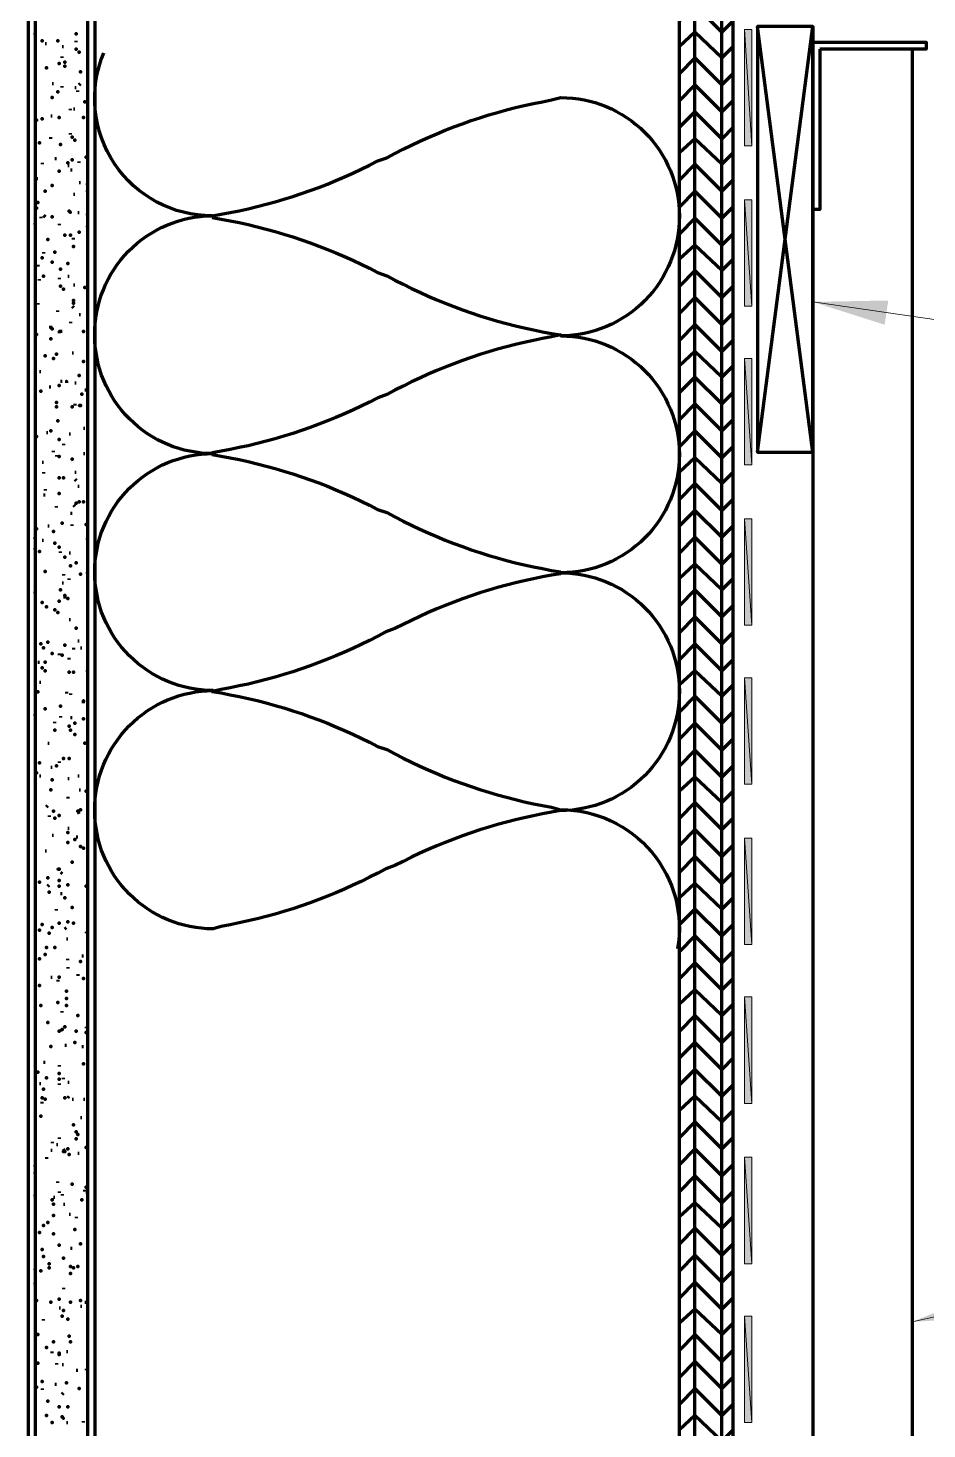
# Model space of a CAD drawing. Extents: x 207.7 to 257.7, y 176.6 to 255.2.
# Drawn here: x 210.38 to 219.43, y 185.39 to 199.49 of the extents above; entities that cross this region are included whole.
import ezdxf

# ---------------------------------------------------------------- set-up
doc = ezdxf.new("R2010")
doc.units = 0
doc.header["$MEASUREMENT"] = 0
for name, color, linetype, lineweight in [('Dt-Line 1', 9, 'Continuous', 0), ('Dt-Line 2', 6, 'Continuous', 9), ('Dt-Line 3', 7, 'Continuous', 15), ('Dt-Text', 121, 'Continuous', 20)]:
    doc.layers.add(name, color=color, linetype=linetype, lineweight=lineweight)
doc.styles.get("Standard").update_dxf_attribs({"font": 'Arial.ttf'})
doc.dimstyles.new('1 & 1 Half111', dxfattribs={"dimtxt": 0.75, "dimasz": 0.75, "dimexe": 1, "dimexo": 0.375, "dimgap": 0.5, "dimtad": 1, "dimdec": 4, "dimzin": 3, "dimdsep": 46, "dimlunit": 4, "dimtxsty": 'Standard', "dimblk": 'ARCHTICK', "dimcen": 0.09375, "dimdle": 1, "dimclrd": 253, "dimclre": 253, "dimclrt": 256, "dimadec": 0, "dimazin": 0, "dimtfac": 0.6, "dimtdec": 4, "dimtix": 1, "dimtmove": 2, "dimatfit": 0, "dimfxl": 1, "dimfrac": 1, "dimtolj": 1, "dimtzin": 0, "dimlwd": 9, "dimlwe": 9, "dimarcsym": 0})

# ---------------------------------------------------------------- blocks, each defined once
blk = doc.blocks.new('_ARCHTICK')
at = {"color": 0, "linetype": 'ByBlock', "const_width": 0.15}
blk.add_lwpolyline([(-0.5, -0.5), (0.5, 0.5)], dxfattribs=at)

msp = doc.modelspace()

# ---------------------------------------------------------------- hatches: boundary and pattern name
at = {"layer": 'Dt-Line 2', "linetype": 'Continuous', "lineweight": 70}
msp.add_hatch(color=256, dxfattribs=at).paths.add_polyline_path([(217.66648, 199.48034), (217.59505, 199.48034), (217.59505, 198.30891), (217.66648, 198.30891)], flags=0)
at = {"layer": 'Dt-Line 2', "linetype": 'Continuous', "lineweight": 0}
for points in [[(217.66648, 197.76605), (217.59505, 197.76605), (217.59505, 196.69462), (217.66648, 196.69462)], [(217.66648, 196.16605), (217.59505, 196.16605), (217.59505, 195.09462), (217.66648, 195.09462)], [(217.66648, 194.55176), (217.59505, 194.55176), (217.59505, 193.48033), (217.66648, 193.48033)], [(217.66648, 192.95176), (217.59505, 192.95176), (217.59505, 191.88033), (217.66648, 191.88033)], [(217.66648, 191.33747), (217.59505, 191.33747), (217.59505, 190.26604), (217.66648, 190.26604)], [(217.66648, 189.73747), (217.59505, 189.73747), (217.59505, 188.66604), (217.66648, 188.66604)], [(217.66648, 188.12318), (217.59505, 188.12318), (217.59505, 187.05175), (217.66648, 187.05175)], [(217.66648, 186.52318), (217.59505, 186.52318), (217.59505, 185.45175), (217.66648, 185.45175)]]:
    msp.add_hatch(color=256, dxfattribs=at).paths.add_polyline_path(points, flags=0)

# ---------------------------------------------------------------- linework, layer by layer
at = {"layer": 'Dt-Line 1', "linetype": 'Continuous', "lineweight": 158}
for p, q in [((218.28077, 195.22319), (217.72362, 199.50891)), ((217.72362, 195.22319), (218.28077, 199.50891)), ((210.55218, 199.33749), (210.56647, 199.33749)), ((210.86647, 199.35177), (210.86647, 199.36606)), ((210.72361, 199.30891), (210.7379, 199.30891)), ((210.72361, 199.19463), (210.72361, 199.20891)), ((210.62361, 198.93749), (210.6379, 198.93749)), ((210.89504, 198.9232), (210.90933, 198.93749)), ((210.72361, 198.89463), (210.72361, 198.90891)), ((210.85218, 198.89463), (210.86647, 198.89463)), ((210.88075, 198.85177), (210.88075, 198.86606)), ((210.80933, 198.66606), (210.80933, 198.68034)), ((210.8379, 198.68034), (210.85218, 198.68034)), ((210.60933, 198.60891), (210.62361, 198.60891)), ((210.60933, 198.38034), (210.60933, 198.39463)), ((210.80933, 198.4232), (210.80933, 198.43748)), ((210.52361, 198.13749), (210.52361, 198.1232)), ((210.65218, 198.18034), (210.66647, 198.18034)), ((210.78076, 198.10891), (210.79504, 198.10891)), ((210.80933, 198.06605), (210.82361, 198.06605)), ((210.89504, 198.13749), (210.89504, 198.15177)), ((210.46647, 197.98034), (210.48075, 197.98034)), ((210.89504, 197.93748), (210.90933, 197.93748)), ((210.8379, 197.8232), (210.85218, 197.8232)), ((210.50933, 197.59463), (210.50933, 197.58034)), ((210.5379, 197.60891), (210.55218, 197.59463)), ((210.69504, 197.5232), (210.69504, 197.50891)), ((210.88075, 197.63748), (210.89504, 197.63748)), ((210.98076, 197.60891), (210.98076, 197.6232)), ((210.8379, 197.36605), (210.8379, 197.38034)), ((210.5379, 197.23748), (210.5379, 197.2232)), ((210.48075, 197.10891), (210.48075, 197.09462)), ((210.49504, 196.95177), (210.49504, 196.96605)), ((210.69504, 196.98034), (210.69504, 196.96605)), ((210.78076, 196.99462), (210.79504, 196.99462)), ((210.8379, 196.90891), (210.85218, 196.90891)), ((210.48075, 196.7232), (210.48075, 196.70891)), ((210.82361, 196.69462), (210.8379, 196.68034)), ((210.68075, 196.63748), (210.68075, 196.65177)), ((210.80933, 196.53748), (210.80933, 196.5232)), ((210.89504, 196.60891), (210.90933, 196.60891)), ((210.82361, 196.22319), (210.8379, 196.22319)), ((210.49504, 196.03748), (210.50933, 196.03748)), ((210.59504, 195.88034), (210.60933, 195.88034)), ((210.70933, 195.93748), (210.72361, 195.93748)), ((210.85218, 195.92319), (210.86647, 195.92319)), ((210.95218, 195.85177), (210.96647, 195.85177)), ((210.85218, 195.70891), (210.85218, 195.69462)), ((210.56647, 195.42319), (210.58076, 195.42319)), ((210.79504, 195.40891), (210.80933, 195.40891)), ((210.9379, 195.46605), (210.95218, 195.46605)), ((210.7379, 195.30891), (210.7379, 195.29462)), ((210.52361, 195.12319), (210.5379, 195.12319)), ((210.6379, 195.22319), (210.6379, 195.23748)), ((210.66647, 195.19462), (210.66647, 195.18034)), ((210.9379, 195.20891), (210.95218, 195.20891)), ((210.5379, 195.02319), (210.5379, 195.00891)), ((210.85218, 195.02319), (210.86647, 195.02319)), ((210.55218, 194.85176), (210.55218, 194.83748)), ((210.85218, 194.95176), (210.86647, 194.93748)), ((210.88075, 194.88034), (210.89504, 194.88034)), ((210.5379, 194.79462), (210.55218, 194.79462)), ((210.66647, 194.66605), (210.66647, 194.68033)), ((210.8379, 194.69462), (210.85218, 194.68033)), ((210.80933, 194.60891), (210.82361, 194.60891)), ((210.58076, 194.48033), (210.59504, 194.48033)), ((210.82361, 194.48033), (210.82361, 194.49462)), ((210.45218, 194.35176), (210.45218, 194.36605)), ((210.52361, 194.33748), (210.5379, 194.33748)), ((210.70933, 194.20891), (210.70933, 194.22319)), ((210.79504, 194.20891), (210.80933, 194.20891)), ((210.7379, 193.99462), (210.7379, 193.98034)), ((210.72361, 193.9089), (210.7379, 193.9089)), ((210.79504, 193.93748), (210.79504, 193.95176)), ((210.79504, 193.53748), (210.80933, 193.53748)), ((210.88075, 193.32319), (210.89504, 193.32319)), ((210.69504, 193.19462), (210.69504, 193.18033)), ((210.79504, 193.13748), (210.79504, 193.15176)), ((210.8379, 193.25176), (210.8379, 193.23748)), ((210.90933, 193.25176), (210.92361, 193.25176)), ((210.48075, 193.1089), (210.49504, 193.1089)), ((210.49504, 192.9089), (210.50933, 192.9089)), ((210.76647, 192.8089), (210.76647, 192.79462)), ((210.80933, 192.79462), (210.80933, 192.78033)), ((210.70933, 192.56605), (210.70933, 192.55176)), ((210.65218, 192.49462), (210.65218, 192.5089)), ((210.80933, 192.55176), (210.82361, 192.55176)), ((210.58076, 192.29462), (210.59504, 192.29462)), ((210.45218, 192.12319), (210.45218, 192.1089)), ((210.60933, 192.05176), (210.62361, 192.05176)), ((210.69504, 192.1089), (210.69504, 192.09462)), ((210.49504, 191.96604), (210.50933, 191.96604)), ((210.78076, 191.93747), (210.79504, 191.93747)), ((210.88075, 191.96604), (210.89504, 191.96604)), ((210.78076, 191.75176), (210.78076, 191.73747)), ((210.89504, 191.82319), (210.90933, 191.82319)), ((210.56647, 191.65176), (210.58076, 191.66604)), ((210.59504, 191.56604), (210.59504, 191.55176)), ((210.78076, 191.43747), (210.79504, 191.43747)), ((210.62361, 191.36604), (210.6379, 191.36604)), ((210.86647, 191.35176), (210.88075, 191.35176)), ((210.55218, 191.2089), (210.56647, 191.2089)), ((210.96647, 191.08033), (210.98076, 191.08033)), ((210.70933, 190.99461), (210.72361, 190.98033)), ((210.58076, 190.85176), (210.59504, 190.86604)), ((210.70933, 190.78033), (210.72361, 190.78033)), ((210.66647, 190.6089), (210.66647, 190.62318)), ((210.75218, 190.42318), (210.76647, 190.43747)), ((210.76647, 190.32319), (210.78076, 190.32319)), ((210.96647, 190.39461), (210.96647, 190.38033)), ((210.78076, 190.1089), (210.78076, 190.12318)), ((210.78076, 190.03747), (210.78076, 190.02318)), ((210.92361, 190.15176), (210.9379, 190.15176)), ((210.60933, 189.93747), (210.62361, 189.93747)), ((210.68075, 189.9089), (210.68075, 189.89461)), ((210.88075, 189.96604), (210.88075, 189.95176)), ((210.45218, 189.88033), (210.46647, 189.88033)), ((210.72361, 189.58033), (210.72361, 189.59461)), ((210.96647, 189.43747), (210.96647, 189.42318)), ((210.75218, 189.25176), (210.76647, 189.25176)), ((210.92361, 189.23747), (210.9379, 189.23747)), ((210.5379, 189.08033), (210.55218, 189.08033)), ((210.69504, 189.05175), (210.69504, 189.03747)), ((210.7379, 188.9089), (210.7379, 188.92318)), ((210.49504, 188.86604), (210.50933, 188.86604)), ((210.69504, 188.86604), (210.69504, 188.85175)), ((210.78076, 188.88032), (210.79504, 188.88032)), ((210.52361, 188.66604), (210.52361, 188.68032)), ((210.78076, 188.72318), (210.79504, 188.73747)), ((210.82361, 188.7089), (210.8379, 188.7089)), ((210.9379, 188.7089), (210.95218, 188.7089)), ((210.90933, 188.52318), (210.92361, 188.52318)), ((210.60933, 188.19461), (210.62361, 188.19461)), ((210.62361, 188.28032), (210.62361, 188.26604)), ((210.66647, 188.25175), (210.68075, 188.25175)), ((210.69504, 188.32318), (210.69504, 188.3089)), ((210.56647, 188.12318), (210.56647, 188.10889)), ((210.88075, 188.16604), (210.89504, 188.16604)), ((210.68075, 187.86604), (210.68075, 187.88032)), ((210.69504, 187.78032), (210.69504, 187.76604)), ((210.95218, 187.78032), (210.95218, 187.79461)), ((210.6379, 187.72318), (210.65218, 187.72318)), ((210.72361, 187.75175), (210.72361, 187.73747)), ((210.7379, 187.65175), (210.75218, 187.65175)), ((210.79504, 187.55175), (210.80933, 187.55175)), ((210.86647, 187.52318), (210.86647, 187.5089)), ((210.80933, 187.20889), (210.82361, 187.20889)), ((210.7379, 186.80889), (210.7379, 186.79461)), ((210.95218, 186.66604), (210.96647, 186.66604)), ((210.69504, 186.60889), (210.70933, 186.60889)), ((210.90933, 186.62318), (210.92361, 186.62318)), ((210.96647, 186.50889), (210.98076, 186.50889)), ((210.5379, 186.48032), (210.5379, 186.49461)), ((210.62361, 186.15175), (210.62361, 186.16603)), ((210.76647, 186.16603), (210.78076, 186.16603)), ((210.66647, 186.05175), (210.66647, 186.03746)), ((210.72361, 186.03746), (210.7379, 186.03746)), ((210.86647, 185.98032), (210.88075, 185.98032)), ((210.96647, 185.99461), (210.96647, 185.98032)), ((210.52361, 185.79461), (210.52361, 185.78032)), ((210.65218, 185.83746), (210.66647, 185.83746)), ((210.96647, 185.86603), (210.98076, 185.86603)), ((210.72361, 185.73746), (210.7379, 185.75175)), ((210.76647, 185.45175), (210.78076, 185.45175)), ((210.9379, 185.45175), (210.9379, 185.46603))]:
    msp.add_line(p, q, dxfattribs=at)
for points in [[(217.48077, 199.56606), (217.36648, 199.45178), (217.09505, 199.7232), (216.93791, 199.56606)], [(210.45218, 199.43749), (210.45218, 199.43749), (210.45218, 199.4375)], [(210.52361, 199.36606), (210.52361, 199.36606), (210.52361, 199.36607)], [(210.68075, 199.36606), (210.68075, 199.36606), (210.68075, 199.36607)], [(210.86647, 199.43749), (210.86647, 199.43749), (210.86647, 199.4375)], [(217.48077, 199.30891), (217.36648, 199.19463), (217.09505, 199.45178), (216.93791, 199.30891)], [(210.86647, 199.28034), (210.86647, 199.28034), (210.86647, 199.28036)], [(210.89504, 199.25177), (210.89504, 199.25177), (210.89504, 199.25179)], [(217.48077, 199.03749), (217.36648, 198.9232), (217.09505, 199.19463), (216.93791, 199.03749)], [(210.56647, 199.09463), (210.56647, 199.09463), (210.56647, 199.09464)], [(210.69504, 199.13749), (210.69504, 199.13749), (210.69504, 199.1375)], [(210.75218, 199.15177), (210.75218, 199.15177), (210.75218, 199.15179)], [(210.75218, 199.10891), (210.75218, 199.10891), (210.75218, 199.10893)], [(210.90933, 199.05177), (210.90933, 199.05177), (210.90933, 199.05178)], [(217.48077, 198.76606), (217.36648, 198.65177), (217.09505, 198.9232), (216.93791, 198.76606)], [(210.62361, 198.79463), (210.62361, 198.79463), (210.62361, 198.79464)], [(210.68075, 198.85177), (210.68075, 198.85177), (210.68075, 198.85178)], [(210.95218, 198.75177), (210.95218, 198.75177), (210.95218, 198.75178)], [(217.48077, 198.49463), (217.36648, 198.38034), (217.09505, 198.65177), (216.93791, 198.49463)], [(210.52361, 198.58034), (210.52361, 198.58034), (210.52361, 198.58036)], [(210.69504, 198.59463), (210.69504, 198.59463), (210.69504, 198.59464)], [(210.9379, 198.59463), (210.9379, 198.59463), (210.9379, 198.59464)], [(210.82361, 198.39463), (210.82361, 198.39463), (210.82361, 198.39464)], [(210.85218, 198.36606), (210.85218, 198.36606), (210.85218, 198.36607)], [(217.48077, 198.23748), (217.36648, 198.1232), (217.09505, 198.38034), (216.93791, 198.23748)], [(210.49504, 198.33748), (210.49504, 198.33748), (210.49504, 198.3375)], [(210.70933, 198.3232), (210.70933, 198.3232), (210.70933, 198.32321)], [(210.78076, 198.13749), (210.78076, 198.13749), (210.78076, 198.1375)], [(210.82361, 198.16606), (210.82361, 198.16606), (210.82361, 198.16607)], [(210.96647, 198.19463), (210.96647, 198.19463), (210.96647, 198.19464)], [(217.48077, 197.96605), (217.36648, 197.85177), (217.09505, 198.1232), (216.93791, 197.96605)], [(210.69504, 198.05177), (210.69504, 198.05177), (210.69504, 198.05178)], [(210.55218, 197.85177), (210.55218, 197.85177), (210.55218, 197.85178)], [(210.62361, 197.90891), (210.62361, 197.90891), (210.62361, 197.90893)], [(210.98076, 197.9232), (210.98076, 197.9232), (210.98076, 197.92321)], [(210.98076, 197.85177), (210.98076, 197.85177), (210.98076, 197.85178)], [(217.48077, 197.69463), (217.36648, 197.58034), (217.09505, 197.85177), (216.93791, 197.69463)], [(210.46647, 197.68034), (210.46647, 197.68034), (210.46647, 197.68035)], [(210.48075, 197.73748), (210.48075, 197.73748), (210.48075, 197.7375)], [(210.45218, 197.5232), (210.45218, 197.5232), (210.45218, 197.52321)], [(210.62361, 197.59463), (210.62361, 197.59463), (210.62361, 197.59464)], [(212.23305, 197.58531), (212.32484, 197.56998), (212.4163, 197.55307), (212.50739, 197.53461), (212.59811, 197.5146), (212.68844, 197.49304), (212.77834, 197.46994), (212.86781, 197.44531), (212.95683, 197.41915), (213.04537, 197.39147), (213.13342, 197.36228), (213.22095, 197.33158), (213.30795, 197.29939), (213.3944, 197.2657), (213.48027, 197.23053), (213.56555, 197.19387), (213.65023, 197.15574), (213.73427, 197.11615), (213.81766, 197.0751), (213.90039, 197.03259), (213.99294, 197.00085), (214.07497, 196.95689), (214.15769, 196.91438), (214.24107, 196.87332), (214.32511, 196.83372), (214.40978, 196.79559), (214.49506, 196.75893), (214.58093, 196.72374), (214.66737, 196.69005), (214.75437, 196.65784), (214.8419, 196.62714), (214.92994, 196.59794), (215.01848, 196.57025), (215.10749, 196.54409), (215.19696, 196.51945), (215.28687, 196.49634), (215.37719, 196.47477), (215.4679, 196.45475), (215.559, 196.43628), (215.65045, 196.41937), (215.74224, 196.40402), (215.65045, 196.38417), (215.559, 196.36726), (215.4679, 196.34879), (215.37719, 196.32876), (215.28687, 196.30719), (215.19696, 196.28409), (215.10749, 196.25945), (215.01848, 196.23328), (214.92994, 196.20559), (214.8419, 196.17639), (214.75437, 196.14569), (214.66737, 196.11349), (214.58093, 196.07979), (214.49506, 196.04461), (214.40978, 196.00795), (214.32511, 195.96981), (214.24107, 195.93021), (214.15769, 195.88915), (214.07497, 195.84664), (213.99294, 195.80268), (213.90084, 195.77118), (213.81812, 195.72867), (213.73473, 195.68761), (213.6507, 195.64801), (213.56603, 195.60987), (213.48075, 195.57321), (213.39488, 195.53803), (213.30843, 195.50433), (213.22144, 195.47213), (213.13391, 195.44142), (213.04586, 195.41222), (212.95733, 195.38454), (212.86831, 195.35837), (212.77884, 195.33373), (212.68894, 195.31062), (212.59862, 195.28905), (212.5079, 195.26903), (212.41681, 195.25056), (212.32535, 195.23365), (212.23356, 195.2183)], [(217.48077, 197.4232), (217.36648, 197.30891), (217.09505, 197.58034), (216.93791, 197.4232)], [(210.58076, 197.36605), (210.58076, 197.36605), (210.58076, 197.36607)], [(210.75218, 197.40891), (210.75218, 197.40891), (210.75218, 197.40892)], [(210.89504, 197.43748), (210.89504, 197.43748), (210.89504, 197.4375)], [(210.98076, 197.49463), (210.98076, 197.49463), (210.98076, 197.49464)], [(210.65218, 197.23748), (210.65218, 197.23748), (210.65218, 197.2375)], [(210.8379, 197.29463), (210.8379, 197.29463), (210.8379, 197.29464)], [(217.48077, 197.16605), (217.36648, 197.05177), (217.09505, 197.30891), (216.93791, 197.16605)], [(210.52361, 197.18034), (210.52361, 197.18034), (210.52361, 197.18035)], [(210.62361, 197.13748), (210.62361, 197.13748), (210.62361, 197.1375)], [(210.78076, 197.1232), (210.78076, 197.1232), (210.78076, 197.12321)], [(210.5379, 196.99462), (210.5379, 196.99462), (210.5379, 196.99464)], [(210.70933, 197.06605), (210.70933, 197.06605), (210.70933, 197.06607)], [(217.48077, 196.89462), (217.36648, 196.78034), (217.09505, 197.05177), (216.93791, 196.89462)], [(210.70933, 196.89462), (210.70933, 196.89462), (210.70933, 196.89464)], [(210.7379, 196.86605), (210.7379, 196.86605), (210.7379, 196.86607)], [(210.95218, 196.88034), (210.95218, 196.88034), (210.95218, 196.88035)], [(210.8379, 196.75177), (210.8379, 196.75177), (210.8379, 196.75178)], [(210.8379, 196.7232), (210.8379, 196.7232), (210.8379, 196.72321)], [(217.48077, 196.6232), (217.36648, 196.50891), (217.09505, 196.78034), (216.93791, 196.6232)], [(210.46647, 196.40891), (210.46647, 196.40891), (210.46647, 196.40892)], [(210.60933, 196.48035), (210.60933, 196.49462)], [(210.72361, 196.43748), (210.69504, 196.43748), (210.69504, 196.42319)], [(210.9379, 196.43748), (210.9379, 196.43748), (210.9379, 196.4375)], [(217.48077, 196.35177), (217.36648, 196.23748), (217.09505, 196.50891), (216.93791, 196.35177)], [(217.48077, 196.09462), (217.36648, 195.98034), (217.09505, 196.23748), (216.93791, 196.09462)], [(210.55218, 196.19462), (210.55218, 196.19462), (210.55218, 196.19464)], [(210.6379, 196.16605), (210.6379, 196.16605), (210.6379, 196.16607)], [(210.66647, 196.20891), (210.66647, 196.20891), (210.66647, 196.20892)], [(210.9379, 196.13748), (210.9379, 196.13748), (210.9379, 196.13749)], [(210.89504, 195.99462), (210.89504, 195.99462), (210.89504, 195.99464)], [(217.48077, 195.82319), (217.36648, 195.70891), (217.09505, 195.98034), (216.93791, 195.82319)], [(210.50933, 195.83748), (210.50933, 195.83748), (210.50933, 195.83749)], [(210.69504, 195.89462), (210.69504, 195.89462), (210.69504, 195.89464)], [(210.76647, 195.93748), (210.76647, 195.93748), (210.76647, 195.92319)], [(210.92361, 195.80891), (210.92361, 195.80891), (210.92361, 195.80892)], [(210.66647, 195.7232), (210.66647, 195.7232), (210.66647, 195.72321)], [(210.66647, 195.68034), (210.66647, 195.68034), (210.66647, 195.68035)], [(210.82361, 195.68034), (210.82361, 195.68034), (210.82361, 195.68035)], [(217.48077, 195.55176), (217.36648, 195.43748), (217.09505, 195.70891), (216.93791, 195.55176)], [(210.68075, 195.53748), (210.68075, 195.53748), (210.68075, 195.53749)], [(210.60933, 195.43748), (210.60933, 195.43748), (210.60933, 195.43749)], [(217.48077, 195.28034), (217.36648, 195.16605), (217.09505, 195.43748), (216.93791, 195.28034)], [(210.46647, 195.38034), (210.46647, 195.38034), (210.46647, 195.38035)], [(210.69504, 195.35176), (210.69504, 195.35176), (210.69504, 195.35178)], [(210.69504, 195.18034), (210.69504, 195.18034), (210.69504, 195.18035)], [(210.82361, 195.15176), (210.82361, 195.15176), (210.82361, 195.15178)], [(212.23305, 195.1996), (212.32484, 195.18426), (212.4163, 195.16736), (212.50739, 195.14889), (212.59811, 195.12888), (212.68844, 195.10732), (212.77834, 195.08422), (212.86781, 195.05959), (212.95683, 195.03343), (213.04537, 195.00575), (213.13342, 194.97656), (213.22095, 194.94587), (213.30795, 194.91367), (213.3944, 194.87998), (213.48027, 194.84481), (213.56555, 194.80815), (213.65023, 194.77003), (213.73427, 194.73043), (213.81766, 194.68938), (213.90039, 194.64687), (213.99294, 194.61514), (214.07497, 194.57118), (214.15769, 194.52866), (214.24107, 194.4876), (214.32511, 194.448), (214.40978, 194.40987), (214.49506, 194.37321), (214.58093, 194.33802), (214.66737, 194.30433), (214.75437, 194.27212), (214.8419, 194.24142), (214.92994, 194.21222), (215.01848, 194.18454), (215.10749, 194.15837), (215.19696, 194.13373), (215.28687, 194.11062), (215.37719, 194.08905), (215.4679, 194.06903), (215.559, 194.05056), (215.65045, 194.03365), (215.74224, 194.0183)], [(217.48077, 195.02319), (217.36648, 194.90891), (217.09505, 195.16605), (216.93791, 195.02319)], [(210.69504, 194.96605), (210.69504, 194.96605), (210.69504, 194.96607)], [(210.7379, 194.96605), (210.7379, 194.96605), (210.7379, 194.96607)], [(217.48077, 194.75176), (217.36648, 194.63748), (217.09505, 194.90891), (216.93791, 194.75176)], [(210.69504, 194.80891), (210.69504, 194.80891), (210.69504, 194.80892)], [(210.86647, 194.70891), (210.86647, 194.70891), (210.86647, 194.70892)], [(210.89504, 194.72319), (210.89504, 194.72319), (210.89504, 194.72321)], [(210.9379, 194.72319), (210.9379, 194.72319), (210.9379, 194.72321)], [(217.48077, 194.48033), (217.36648, 194.36605), (217.09505, 194.63748), (216.93791, 194.48033)], [(210.46647, 194.45176), (210.46647, 194.45176), (210.46647, 194.45178)], [(210.6379, 194.42319), (210.6379, 194.42319), (210.6379, 194.42321)], [(210.72361, 194.50891), (210.72361, 194.50891), (210.72361, 194.50892)], [(210.96647, 194.49462), (210.96647, 194.49462), (210.96647, 194.49463)], [(210.65218, 194.30891), (210.65218, 194.30891), (210.65218, 194.30892)], [(210.69504, 194.26605), (210.69504, 194.26605), (210.69504, 194.26606)], [(210.98076, 194.35176), (210.98076, 194.35176), (210.98076, 194.35178)], [(217.48077, 194.20891), (217.36648, 194.09462), (217.09505, 194.36605), (216.93791, 194.20891)], [(210.45218, 194.25176), (210.45218, 194.25176), (210.45218, 194.25178)], [(210.49504, 194.22319), (210.49504, 194.22319), (210.49504, 194.22321)], [(210.75218, 194.16605), (210.75218, 194.16605), (210.75218, 194.16606)], [(210.55218, 194.02319), (210.55218, 194.02319), (210.55218, 194.0232)], [(210.80933, 194.08033), (210.80933, 194.08033), (210.80933, 194.08035)], [(210.86647, 194.10891), (210.86647, 194.10891), (210.86647, 194.10892)], [(210.90933, 193.99462), (210.90933, 193.99462), (210.90933, 193.99463)], [(210.98076, 194.00891), (210.98076, 194.00891), (210.98076, 194.00892)], [(217.48077, 193.95176), (217.36648, 193.83748), (217.09505, 194.09462), (216.93791, 193.95176)], [(210.70933, 193.83748), (210.70933, 193.83748), (210.70933, 193.83749)], [(217.48077, 193.68033), (217.36648, 193.56605), (217.09505, 193.83748), (216.93791, 193.68033)], [(210.45218, 193.8089), (210.45218, 193.8089), (210.45218, 193.80892)], [(210.69504, 193.72319), (210.69504, 193.72319), (210.69504, 193.7232)], [(210.75218, 193.78033), (210.75218, 193.75176)], [(210.78076, 193.75176), (210.78076, 193.75176), (210.78076, 193.75178)], [(210.56647, 193.66605), (210.56647, 193.66605), (210.56647, 193.66606)], [(210.65218, 193.63748), (210.65218, 193.63748), (210.65218, 193.63749)], [(210.68075, 193.6089), (210.68075, 193.6089), (210.68075, 193.60892)], [(217.48077, 193.4089), (217.36648, 193.29462), (217.09505, 193.56605), (216.93791, 193.4089)], [(210.86647, 193.45176), (210.86647, 193.45176), (210.86647, 193.45178)], [(210.50933, 193.29462), (210.50933, 193.29462), (210.50933, 193.29463)], [(210.58076, 193.3089), (210.58076, 193.3089), (210.58076, 193.30892)], [(210.75218, 193.28033), (210.75218, 193.28033), (210.75218, 193.28035)], [(217.48077, 193.13748), (217.36648, 193.02319), (217.09505, 193.29462), (216.93791, 193.13748)], [(210.5379, 193.25176), (210.5379, 193.25176), (210.5379, 193.25177)], [(210.62361, 193.19462), (210.62361, 193.19462), (210.62361, 193.19463)], [(210.72361, 193.18033), (210.72361, 193.18033), (210.72361, 193.18035)], [(210.52361, 193.05176), (210.52361, 193.05176), (210.52361, 193.05177)], [(210.55218, 193.1089), (210.55218, 193.1089), (210.55218, 193.10892)], [(210.55218, 193.02319), (210.55218, 193.02319), (210.55218, 193.0232)], [(210.79504, 193.0089), (210.79504, 193.0089), (210.79504, 193.00892)], [(210.8379, 193.0089), (210.8379, 193.0089), (210.8379, 193.00892)], [(210.98076, 193.02319), (210.98076, 193.02319), (210.98076, 193.0232)], [(217.48077, 192.88033), (217.36648, 192.76605), (217.09505, 193.02319), (216.93791, 192.88033)], [(210.48075, 192.8089), (210.48075, 192.8089), (210.48075, 192.80892)], [(210.9379, 192.69462), (210.9379, 192.72319), (210.9379, 192.7089)], [(217.48077, 192.6089), (217.36648, 192.49462), (217.09505, 192.76605), (216.93791, 192.6089)], [(210.45218, 192.58033), (210.45218, 192.58033), (210.45218, 192.58035)], [(210.55218, 192.63747), (210.55218, 192.63747), (210.55218, 192.63749)], [(210.65218, 192.42319), (210.65218, 192.42319), (210.65218, 192.4232)], [(210.79504, 192.46605), (210.79504, 192.46605), (210.79504, 192.46606)], [(210.80933, 192.42319), (210.80933, 192.42319), (210.80933, 192.4232)], [(210.85218, 192.49462), (210.85218, 192.49462), (210.85218, 192.49463)], [(210.9379, 192.53747), (210.9379, 192.53747), (210.9379, 192.53749)], [(217.48077, 192.33747), (217.36648, 192.22319), (217.09505, 192.49462), (216.93791, 192.33747)], [(210.85218, 192.38033), (210.85218, 192.38033), (210.85218, 192.38034)], [(210.95218, 192.29462), (210.95218, 192.29462), (210.95218, 192.29463)], [(217.48077, 192.06605), (217.36648, 191.95176), (217.09505, 192.22319), (216.93791, 192.06605)], [(210.49504, 192.09462), (210.49504, 192.09462), (210.49504, 192.09463)], [(210.66647, 192.06605), (210.66647, 192.06605), (210.66647, 192.06606)], [(210.7379, 192.13747), (210.7379, 192.13747), (210.7379, 192.13749)], [(210.79504, 192.13747), (210.79504, 192.13747), (210.79504, 192.13749)], [(210.46647, 191.99462), (210.46647, 191.99462), (210.46647, 191.99463)], [(210.62361, 191.92319), (210.62361, 191.92319), (210.62361, 191.9232)], [(217.48077, 191.8089), (217.36648, 191.69462), (217.09505, 191.95176), (216.93791, 191.8089)], [(210.60933, 191.82319), (210.60933, 191.82319), (210.60933, 191.8232)], [(210.96647, 191.8089), (210.96647, 191.8089), (210.96647, 191.80892)], [(210.6379, 191.6089), (210.6379, 191.6089), (210.6379, 191.60891)], [(210.88075, 191.6089), (210.89504, 191.58033)], [(217.48077, 191.53747), (217.36648, 191.42319), (217.09505, 191.69462), (216.93791, 191.53747)], [(210.65218, 191.53747), (210.65218, 191.53747), (210.65218, 191.53749)], [(210.69504, 191.56604), (210.69504, 191.56604), (210.69504, 191.56606)], [(210.78076, 191.39462), (210.78076, 191.39462), (210.78076, 191.39463)], [(210.78076, 191.29461), (210.78076, 191.29461), (210.78076, 191.29463)], [(210.85218, 191.32319), (210.85218, 191.32319), (210.85218, 191.3232)], [(217.48077, 191.26604), (217.36648, 191.15176), (217.09505, 191.42319), (216.93791, 191.26604)], [(210.90933, 191.25176), (210.90933, 191.25176), (210.90933, 191.25177)], [(210.9379, 191.23747), (210.9379, 191.23747), (210.9379, 191.23749)], [(210.82361, 191.09461), (210.82361, 191.09461), (210.82361, 191.09463)], [(217.48077, 190.99461), (217.36648, 190.88033), (217.09505, 191.15176), (216.93791, 190.99461)], [(210.49504, 190.89461), (210.49504, 190.89461), (210.49504, 190.89463)], [(210.58076, 190.93747), (210.58076, 190.93747), (210.58076, 190.93749)], [(210.69504, 190.9089), (210.69504, 190.9089), (210.69504, 190.90891)], [(217.48077, 190.73747), (217.36648, 190.62318), (217.09505, 190.88033), (216.93791, 190.73747)], [(210.59504, 190.79461), (210.59504, 190.79461), (210.59504, 190.79463)], [(210.69504, 190.85176), (210.69504, 190.85176), (210.69504, 190.85177)], [(210.75218, 190.73747), (210.75218, 190.73747), (210.75218, 190.73748)], [(210.78076, 190.86604), (210.78076, 190.86604), (210.78076, 190.86606)], [(210.96647, 190.85176), (210.96647, 190.85176), (210.96647, 190.85177)], [(210.82361, 190.63747), (210.82361, 190.63747), (210.82361, 190.63748)], [(217.48077, 190.46604), (217.36648, 190.35176), (217.09505, 190.62318), (216.93791, 190.46604)], [(210.52361, 190.46604), (210.52361, 190.46604), (210.52361, 190.46606)], [(210.69504, 190.48033), (210.69504, 190.48033), (210.69504, 190.48034)], [(210.78076, 190.49461), (210.78076, 190.49461), (210.78076, 190.49463)], [(210.8379, 190.48033), (210.8379, 190.48033), (210.8379, 190.48034)], [(210.49504, 190.4089), (210.49504, 190.4089), (210.49504, 190.40891)], [(210.59504, 190.38033), (210.59504, 190.38033), (210.59504, 190.38034)], [(210.62361, 190.43747), (210.62361, 190.43747), (210.62361, 190.43748)], [(217.48077, 190.19461), (217.36648, 190.08033), (217.09505, 190.35176), (216.93791, 190.19461)], [(210.55218, 190.16604), (210.55218, 190.16604), (210.55218, 190.16606)], [(210.56647, 190.23747), (210.56647, 190.23747), (210.56647, 190.23748)], [(210.65218, 190.23747), (210.65218, 190.23747), (210.65218, 190.23748)], [(210.49504, 190.12318), (210.49504, 190.12318), (210.49504, 190.1232)], [(210.90933, 190.09461), (210.90933, 190.09461), (210.90933, 190.09463)], [(217.48077, 189.92318), (217.36648, 189.8089), (217.09505, 190.08033), (216.93791, 189.92318)], [(210.69504, 189.93747), (210.69504, 189.93747), (210.69504, 189.93748)], [(210.9379, 189.92318), (210.9379, 189.92318), (210.9379, 189.9232)], [(210.49504, 189.85175), (210.49504, 189.85175), (210.49504, 189.85177)], [(210.76647, 189.79461), (210.76647, 189.79461), (210.76647, 189.79463)], [(217.48077, 189.66604), (217.36648, 189.55175), (217.09505, 189.8089), (216.93791, 189.66604)], [(210.50933, 189.65176), (210.50933, 189.65176), (210.50933, 189.65177)], [(210.68075, 189.68033), (210.68075, 189.68033), (210.68075, 189.68034)], [(210.76647, 189.72318), (210.76647, 189.72318), (210.76647, 189.7232)], [(210.76647, 189.65176), (210.76647, 189.65176), (210.76647, 189.65177)], [(210.58076, 189.48033), (210.58076, 189.48033), (210.58076, 189.48034)], [(210.88075, 189.55175), (210.88075, 189.55175), (210.88075, 189.55177)], [(217.48077, 189.39461), (217.36648, 189.28033), (217.09505, 189.55175), (216.93791, 189.39461)], [(210.69504, 189.39461), (210.72361, 189.40891), (210.72361, 189.40891)], [(210.75218, 189.43747), (210.75218, 189.43747), (210.75218, 189.43748)], [(210.86647, 189.39461), (210.86647, 189.39461), (210.86647, 189.39463)], [(210.96647, 189.38033), (210.96647, 189.38033), (210.96647, 189.38034)], [(210.60933, 189.23747), (210.60933, 189.23747), (210.60933, 189.23748)], [(210.85218, 189.28033), (210.85218, 189.28033), (210.85218, 189.28034)], [(217.48077, 189.12318), (217.36648, 189.0089), (217.09505, 189.28033), (216.93791, 189.12318)], [(210.9379, 189.06604), (210.9379, 189.06604), (210.9379, 189.06605)], [(210.48075, 188.98033), (210.48075, 188.98033), (210.48075, 188.98034)], [(210.56647, 188.92318), (210.56647, 188.92318), (210.56647, 188.9232)], [(210.69504, 188.96604), (210.69504, 188.96604), (210.69504, 188.96605)], [(210.69504, 188.9089), (210.69504, 188.9089), (210.69504, 188.90891)], [(217.48077, 188.85175), (217.36648, 188.73747), (217.09505, 189.0089), (216.93791, 188.85175)], [(210.5379, 188.8089), (210.5379, 188.8089), (210.5379, 188.80891)], [(210.52361, 188.72318), (210.52361, 188.72318), (210.52361, 188.7232)], [(210.55218, 188.7089), (210.55218, 188.7089), (210.55218, 188.70891)], [(210.75218, 188.72318), (210.75218, 188.72318), (210.75218, 188.7232)], [(217.48077, 188.59461), (217.36648, 188.48032), (217.09505, 188.73747), (216.93791, 188.59461)], [(210.50933, 188.53747), (210.50933, 188.53747), (210.50933, 188.53748)], [(217.48077, 188.32318), (217.36648, 188.20889), (217.09505, 188.48032), (216.93791, 188.32318)], [(210.8379, 188.45175), (210.8379, 188.45175), (210.8379, 188.45177)], [(210.86647, 188.38032), (210.86647, 188.38032), (210.86647, 188.38034)], [(210.88075, 188.35175), (210.88075, 188.35175), (210.88075, 188.35177)], [(210.75218, 188.18033), (210.7379, 188.20889)], [(210.78076, 188.20889), (210.78076, 188.20889), (210.78076, 188.20891)], [(210.86647, 188.3089), (210.86647, 188.3089), (210.86647, 188.30891)], [(210.96647, 188.22318), (210.96647, 188.22318), (210.96647, 188.2232)], [(217.48077, 188.05175), (217.36648, 187.93747), (217.09505, 188.20889), (216.93791, 188.05175)], [(210.79504, 188.15175), (210.79504, 188.15175), (210.79504, 188.15177)], [(210.45218, 188.03747), (210.45218, 188.03747), (210.45218, 188.03748)], [(210.45218, 187.96604), (210.45218, 187.96604), (210.45218, 187.96605)], [(217.48077, 187.78032), (217.36648, 187.66604), (217.09505, 187.93747), (216.93791, 187.78032)], [(210.82361, 187.85175), (210.82361, 187.85175), (210.82361, 187.85177)], [(210.96647, 187.82318), (210.96647, 187.82318), (210.96647, 187.8232)], [(210.45218, 187.73747), (210.45218, 187.73747), (210.45218, 187.73748)], [(210.62361, 187.69461), (210.62361, 187.69461), (210.62361, 187.69462)], [(210.6379, 187.65175), (210.6379, 187.65175), (210.6379, 187.65177)], [(210.92361, 187.69461), (210.92361, 187.69461), (210.92361, 187.69462)], [(210.98076, 187.76604), (210.98076, 187.76604), (210.98076, 187.76605)], [(217.48077, 187.52318), (217.36648, 187.40889), (217.09505, 187.66604), (216.93791, 187.52318)], [(210.6379, 187.53747), (210.6379, 187.53747), (210.6379, 187.53748)], [(210.49504, 187.36604), (210.49504, 187.36604), (210.49504, 187.36605)], [(210.5379, 187.43747), (210.5379, 187.43747), (210.5379, 187.43748)], [(210.58076, 187.46604), (210.58076, 187.46604), (210.58076, 187.46605)], [(210.85218, 187.39461), (210.85218, 187.39461), (210.85218, 187.39462)], [(217.48077, 187.25175), (217.36648, 187.13746), (217.09505, 187.40889), (216.93791, 187.25175)], [(210.69504, 187.23746), (210.69504, 187.23746), (210.69504, 187.23748)], [(210.90933, 187.25175), (210.90933, 187.25175), (210.90933, 187.25176)], [(210.52361, 187.19461), (210.52361, 187.19461), (210.52361, 187.19462)], [(210.5379, 187.12318), (210.5379, 187.12318), (210.5379, 187.12319)], [(210.7379, 187.10889), (210.7379, 187.10889), (210.7379, 187.10891)], [(217.48077, 186.98032), (217.36648, 186.86604), (217.09505, 187.13746), (216.93791, 186.98032)], [(210.45218, 186.99461), (210.45218, 186.99461), (210.45218, 186.99462)], [(210.50933, 186.98032), (210.50933, 186.98032), (210.50933, 186.98034)], [(210.59504, 187.05175), (210.59504, 187.05175), (210.59504, 187.05176)], [(210.59504, 187.00889), (210.59504, 187.00889), (210.59504, 187.00891)], [(210.80933, 187.02318), (210.80933, 187.02318), (210.80933, 187.02319)], [(210.80933, 186.95175), (210.80933, 186.95175), (210.80933, 186.95176)], [(210.8379, 187.00889), (210.8379, 187.00889), (210.8379, 187.00891)], [(210.88075, 187.02318), (210.88075, 187.02318), (210.88075, 187.02319)], [(210.45218, 186.85175), (210.45218, 186.85175), (210.45218, 186.85176)], [(217.48077, 186.70889), (217.36648, 186.59461), (217.09505, 186.86604), (216.93791, 186.70889)], [(210.46647, 186.68032), (210.46647, 186.68032), (210.46647, 186.68033)], [(210.60933, 186.66604), (210.60933, 186.66604), (210.60933, 186.66605)], [(210.69504, 186.69461), (210.69504, 186.69461), (210.69504, 186.69462)], [(210.80933, 186.66604), (210.80933, 186.66604), (210.80933, 186.66605)], [(210.90933, 186.68032), (210.90933, 186.68032), (210.90933, 186.68033)], [(210.72361, 186.52318), (210.72361, 186.52318), (210.72361, 186.52319)], [(210.7379, 186.58032), (210.7379, 186.58032), (210.7379, 186.58033)], [(217.48077, 186.45175), (217.36648, 186.33746), (217.09505, 186.59461), (216.93791, 186.45175)], [(210.78076, 186.49461), (210.78076, 186.49461), (210.78076, 186.49462)], [(210.48075, 186.33746), (210.48075, 186.33746), (210.48075, 186.33748)], [(210.6379, 186.26603), (210.6379, 186.26603), (210.6379, 186.26605)], [(210.79504, 186.32318), (210.79504, 186.32318), (210.79504, 186.32319)], [(210.80933, 186.26603), (210.80933, 186.26603), (210.80933, 186.26605)], [(217.48077, 186.18032), (217.36648, 186.06603), (217.09505, 186.33746), (216.93791, 186.18032)], [(210.56647, 186.20889), (210.56647, 186.20889), (210.56647, 186.20891)], [(210.48075, 186.05175), (210.48075, 186.05175), (210.48075, 186.05176)], [(217.48077, 185.90889), (217.36648, 185.79461), (217.09505, 186.06603), (216.93791, 185.90889)], [(210.46647, 185.80889), (210.46647, 185.80889), (210.46647, 185.8089)], [(210.52361, 185.86603), (210.52361, 185.86603), (210.52361, 185.86605)], [(210.76647, 185.85175), (210.76647, 185.85175), (210.76647, 185.85176)], [(210.89504, 185.79461), (210.89504, 185.79461), (210.89504, 185.79462)], [(217.48077, 185.63746), (217.36648, 185.52318), (217.09505, 185.79461), (216.93791, 185.63746)], [(210.58076, 185.66603), (210.58076, 185.66603), (210.58076, 185.66605)], [(210.56647, 185.52318), (210.56647, 185.52318), (210.56647, 185.52319)], [(210.69504, 185.60889), (210.69504, 185.60889), (210.69504, 185.6089)], [(210.78076, 185.60889), (210.78076, 185.60889), (210.78076, 185.6089)], [(217.48077, 185.38032), (217.36648, 185.26603), (217.09505, 185.52318), (216.93791, 185.38032)], [(210.62361, 185.45175), (210.62361, 185.45175), (210.62361, 185.45176)]]:
    msp.add_lwpolyline(points, dxfattribs=at)
for points in [[(212.23356, 197.60402), (212.32535, 197.61937), (212.41681, 197.63628), (212.5079, 197.65475), (212.59862, 197.67477), (212.68894, 197.69634), (212.77884, 197.71945), (212.86831, 197.74409), (212.95733, 197.77026), (213.04586, 197.79794), (213.13391, 197.82714), (213.22144, 197.85784), (213.30843, 197.89005), (213.39488, 197.92374), (213.48075, 197.95893), (213.56603, 197.99559), (213.6507, 198.03372), (213.73473, 198.07332), (213.81812, 198.11438), (213.90084, 198.1569), (213.99294, 198.1884), (214.07497, 198.23236), (214.15769, 198.27487), (214.24107, 198.31593), (214.32511, 198.35553), (214.40978, 198.39366), (214.49506, 198.43033), (214.58093, 198.46551), (214.66737, 198.49921), (214.75437, 198.53141), (214.8419, 198.56211), (214.92994, 198.59131), (215.01848, 198.619), (215.10749, 198.64516), (215.19696, 198.6698), (215.28687, 198.69291), (215.37719, 198.71448), (215.4679, 198.7345), (215.559, 198.75297), (215.65045, 198.76989), (215.74505, 198.79463, -0.41421503), (216.93791, 197.60177, -0.41421552), (215.74505, 196.39463, -0.41421497), (216.93791, 195.20176, -0.41421527), (215.74505, 194.00891, -0.41421527), (216.93791, 192.81605, -0.41421472), (215.74224, 191.61379), (215.65045, 191.59845), (215.559, 191.58153), (215.4679, 191.56306), (215.37719, 191.54304), (215.28687, 191.52147), (215.19696, 191.49836), (215.10749, 191.47372), (215.01848, 191.44756), (214.92994, 191.41987), (214.8419, 191.39067), (214.75437, 191.35997), (214.66737, 191.32776), (214.58093, 191.29407), (214.49506, 191.25889), (214.40978, 191.22222), (214.32511, 191.18409), (214.24107, 191.14449), (214.15769, 191.10343), (214.07497, 191.06092), (213.98287, 191.02941), (213.90084, 190.98546), (213.81812, 190.94294), (213.73473, 190.90188), (213.6507, 190.86228), (213.56603, 190.82415), (213.48075, 190.78749), (213.39488, 190.7523), (213.30843, 190.71861), (213.22144, 190.6864), (213.13391, 190.6557), (213.04586, 190.6265), (212.95733, 190.59882), (212.86831, 190.57265), (212.77884, 190.54801), (212.68894, 190.5249), (212.59862, 190.50333), (212.5079, 190.48331), (212.41681, 190.46484), (212.32535, 190.44793), (212.24504, 190.42318, -0.41421539), (211.05218, 191.61605, -0.4142149), (212.24504, 192.82319, -0.4142149), (211.05218, 194.01605, -0.41421515), (212.24504, 195.20891, -0.41421515), (211.05218, 196.40177, -0.4142157), (212.23356, 197.60402, -0.25073237), (211.25262, 198.12568, -0.25073016), (211.14381, 199.24598)], [(215.74224, 193.99951), (215.65045, 193.98416), (215.559, 193.96725), (215.4679, 193.94878), (215.37719, 193.92876), (215.28687, 193.90719), (215.19696, 193.88408), (215.10749, 193.85944), (215.01848, 193.83327), (214.92994, 193.80559), (214.8419, 193.77639), (214.75437, 193.74569), (214.66737, 193.71348), (214.58093, 193.67979), (214.49506, 193.6446), (214.40978, 193.60794), (214.32511, 193.56981), (214.24107, 193.53021), (214.15769, 193.48915), (214.07497, 193.44664), (213.98287, 193.41513), (213.90084, 193.37117), (213.81812, 193.32866), (213.73473, 193.2876), (213.6507, 193.248), (213.56603, 193.20987), (213.48075, 193.1732), (213.39488, 193.13802), (213.30843, 193.10433), (213.22144, 193.07212), (213.13391, 193.04142), (213.04586, 193.01222), (212.95733, 192.98453), (212.86831, 192.95837), (212.77884, 192.93373), (212.68894, 192.91062), (212.59862, 192.88905), (212.5079, 192.86903), (212.41681, 192.85056), (212.32535, 192.83364), (212.23305, 192.81388), (212.32484, 192.79854), (212.4163, 192.78164), (212.50739, 192.76317), (212.59811, 192.74316), (212.68844, 192.7216), (212.77834, 192.6985), (212.86781, 192.67387), (212.95683, 192.64771), (213.04537, 192.62003), (213.13342, 192.59084), (213.22095, 192.56015), (213.30795, 192.52795), (213.3944, 192.49426), (213.48027, 192.45909), (213.56555, 192.42243), (213.65023, 192.38431), (213.73427, 192.34471), (213.81766, 192.30366), (213.90039, 192.26116), (213.99294, 192.22942), (214.07497, 192.18546), (214.15769, 192.14295), (214.24107, 192.10189), (214.32511, 192.06228), (214.40978, 192.02415), (214.49506, 191.98749), (214.58093, 191.95231), (214.66737, 191.91861), (214.75437, 191.88641), (214.8419, 191.8557), (214.92994, 191.8265), (215.01848, 191.79882), (215.10749, 191.77265), (215.19696, 191.74801), (215.28687, 191.7249), (215.37719, 191.70333), (215.4679, 191.68331), (215.559, 191.66484), (215.65045, 191.64793), (215.74505, 191.62319, -0.22181248), (216.65918, 191.19667, -0.22181129), (216.91959, 190.22211)]]:
    msp.add_lwpolyline(points, format="xyb", dxfattribs=at)
for points in [[(210.79504, 197.65177), (210.79504, 197.65178), (210.80933, 197.63748)], [(210.80933, 197.40891), (210.80933, 197.40892), (210.80933, 197.40891)], [(210.90933, 195.69462), (210.90933, 195.69464), (210.89504, 195.69462)], [(210.90933, 191.62319), (210.90933, 191.6232), (210.90933, 191.62319)], [(210.69504, 191.02319), (210.69504, 191.0232), (210.68075, 191.02319)], [(210.72361, 185.50889), (210.72361, 185.5089), (210.7379, 185.4946)]]:
    msp.add_lwpolyline(points, close=True, dxfattribs=at)
for p in [(210.45218, 199.43749), (210.52361, 199.36606), (210.68075, 199.36606), (210.86647, 199.43749), (210.86647, 199.28034), (210.89504, 199.25177), (210.56647, 199.09463), (210.69504, 199.13749), (210.75218, 199.15177), (210.75218, 199.10891), (210.90933, 199.05177), (210.62361, 198.79463), (210.68075, 198.85177), (210.95218, 198.75177), (210.46647, 198.56606), (210.52361, 198.58034), (210.69504, 198.59463), (210.9379, 198.59463), (210.82361, 198.39463), (210.85218, 198.36606), (210.49504, 198.33748), (210.70933, 198.3232), (210.78076, 198.13749), (210.82361, 198.16606), (210.96647, 198.19463), (210.69504, 198.05177), (210.55218, 197.85177), (210.62361, 197.90891), (210.98076, 197.9232), (210.98076, 197.85177), (210.46647, 197.68034), (210.48075, 197.73748), (210.79504, 197.65177), (210.45218, 197.5232), (210.62361, 197.59463), (210.58076, 197.36605), (210.75218, 197.40891), (210.80933, 197.40891), (210.89504, 197.43748), (210.98076, 197.49463), (210.65218, 197.23748), (210.8379, 197.29463), (210.52361, 197.18034), (210.62361, 197.13748), (210.78076, 197.1232), (210.5379, 196.99462), (210.70933, 197.06605), (210.70933, 196.89462), (210.7379, 196.86605), (210.95218, 196.88034), (210.8379, 196.75177), (210.8379, 196.7232), (210.46647, 196.40891), (210.60933, 196.48034), (210.62361, 196.46605), (210.9379, 196.43748), (210.60933, 196.36605), (210.55218, 196.19462), (210.6379, 196.16605), (210.66647, 196.20891), (210.9379, 196.13748), (210.89504, 195.99462), (210.50933, 195.83748), (210.69504, 195.89462), (210.92361, 195.80891), (210.66647, 195.7232), (210.66647, 195.68034), (210.82361, 195.68034), (210.90933, 195.69462), (210.68075, 195.53748), (210.60933, 195.43748), (210.46647, 195.38034), (210.69504, 195.35176), (210.69504, 195.18034), (210.82361, 195.15176), (210.69504, 194.96605), (210.7379, 194.96605), (210.69504, 194.80891), (210.86647, 194.70891), (210.89504, 194.72319), (210.9379, 194.72319), (210.46647, 194.45176), (210.6379, 194.42319), (210.72361, 194.50891), (210.96647, 194.49462), (210.65218, 194.30891), (210.69504, 194.26605), (210.98076, 194.35176), (210.45218, 194.25176), (210.49504, 194.22319), (210.75218, 194.16605), (210.55218, 194.02319), (210.80933, 194.08033), (210.86647, 194.10891), (210.90933, 193.99462), (210.98076, 194.00891), (210.70933, 193.83748), (210.45218, 193.8089), (210.52361, 193.7089), (210.69504, 193.72319), (210.75218, 193.78033), (210.78076, 193.75176), (210.56647, 193.66605), (210.65218, 193.63748), (210.68075, 193.6089), (210.86647, 193.45176), (210.50933, 193.29462), (210.58076, 193.3089), (210.75218, 193.28033), (210.5379, 193.25176), (210.62361, 193.19462), (210.72361, 193.18033), (210.52361, 193.05176), (210.55218, 193.1089), (210.55218, 193.02319), (210.79504, 193.0089), (210.8379, 193.0089), (210.98076, 193.02319), (210.48075, 192.8089), (210.45218, 192.58033), (210.55218, 192.63747), (210.70933, 192.66605), (210.65218, 192.42319), (210.79504, 192.46605), (210.80933, 192.42319), (210.85218, 192.49462), (210.9379, 192.53747), (210.85218, 192.38033), (210.95218, 192.29462), (210.49504, 192.09462), (210.66647, 192.06605), (210.7379, 192.13747), (210.79504, 192.13747), (210.46647, 191.99462), (210.62361, 191.92319), (210.60933, 191.82319), (210.96647, 191.8089), (210.6379, 191.6089), (210.88075, 191.6089), (210.90933, 191.62319), (210.90933, 191.62319), (210.65218, 191.53747), (210.69504, 191.56604), (210.78076, 191.39462), (210.78076, 191.29461), (210.85218, 191.32319), (210.90933, 191.25176), (210.9379, 191.23747), (210.69504, 191.02319), (210.82361, 191.09461), (210.49504, 190.89461), (210.58076, 190.93747), (210.69504, 190.9089), (210.59504, 190.79461), (210.69504, 190.85176), (210.75218, 190.73747), (210.78076, 190.86604), (210.96647, 190.85176), (210.82361, 190.63747), (210.52361, 190.46604), (210.69504, 190.48033), (210.78076, 190.49461), (210.8379, 190.48033), (210.49504, 190.4089), (210.59504, 190.38033), (210.62361, 190.43747), (210.55218, 190.16604), (210.56647, 190.23747), (210.65218, 190.23747), (210.49504, 190.12318), (210.90933, 190.09461), (210.69504, 189.93747), (210.9379, 189.92318), (210.49504, 189.85175), (210.76647, 189.79461), (210.50933, 189.65176), (210.68075, 189.68033), (210.76647, 189.72318), (210.76647, 189.65176), (210.58076, 189.48033), (210.88075, 189.55175), (210.69504, 189.39461), (210.72361, 189.4089), (210.75218, 189.43747), (210.86647, 189.39461), (210.96647, 189.38033), (210.60933, 189.23747), (210.85218, 189.28033), (210.9379, 189.06604), (210.48075, 188.98033), (210.56647, 188.92318), (210.69504, 188.96604), (210.69504, 188.9089), (210.5379, 188.8089), (210.52361, 188.72318), (210.55218, 188.7089), (210.75218, 188.72318), (210.50933, 188.53747), (210.8379, 188.45175), (210.86647, 188.38032), (210.88075, 188.35175), (210.78076, 188.20889), (210.86647, 188.3089), (210.96647, 188.22318), (210.7379, 188.18033), (210.75218, 188.18033), (210.79504, 188.15175), (210.45218, 188.03747), (210.45218, 187.96604), (210.82361, 187.85175), (210.96647, 187.82318), (210.45218, 187.73747), (210.62361, 187.69461), (210.6379, 187.65175), (210.92361, 187.69461), (210.98076, 187.76604), (210.6379, 187.53747), (210.49504, 187.36604), (210.5379, 187.43747), (210.58076, 187.46604), (210.6379, 187.35175), (210.85218, 187.39461), (210.69504, 187.23746), (210.90933, 187.25175), (210.52361, 187.19461), (210.5379, 187.12318), (210.7379, 187.10889), (210.45218, 186.99461), (210.50933, 186.98032), (210.59504, 187.05175), (210.59504, 187.00889), (210.80933, 187.02318), (210.80933, 186.95175), (210.8379, 187.00889), (210.88075, 187.02318), (210.45218, 186.85175), (210.46647, 186.68032), (210.60933, 186.66604), (210.69504, 186.69461), (210.80933, 186.66604), (210.90933, 186.68032), (210.72361, 186.52318), (210.7379, 186.58032), (210.78076, 186.49461), (210.48075, 186.33746), (210.6379, 186.26603), (210.79504, 186.32318), (210.80933, 186.26603), (210.56647, 186.20889), (210.69504, 186.15175), (210.69504, 186.13746), (210.48075, 186.05175), (210.46647, 185.80889), (210.52361, 185.86603), (210.76647, 185.85175), (210.89504, 185.79461), (210.58076, 185.66603), (210.56647, 185.52318), (210.69504, 185.60889), (210.78076, 185.60889), (210.62361, 185.45175), (210.72361, 185.50889)]:
    msp.add_point(p, dxfattribs=at)
at = {"layer": 'Dt-Line 2', "linetype": 'Continuous', "lineweight": 211}
for p, q in [((210.38075, 254.49473), (210.38075, 177.30888)), ((211.05218, 254.49473), (211.05218, 177.30888))]:
    msp.add_line(p, q, dxfattribs=at)
at = {"layer": 'Dt-Line 2', "linetype": 'Continuous', "lineweight": 158}
for p, q in [((210.45218, 254.49473), (210.45218, 177.30888)), ((210.98076, 254.49473), (210.98076, 177.30888))]:
    msp.add_line(p, q, dxfattribs=at)
at = {"layer": 'Dt-Line 2', "linetype": 'Continuous', "lineweight": 0}
for points in [[(217.66648, 199.48034), (217.59505, 199.48034), (217.66648, 198.30891), (217.59505, 198.30891), (217.59505, 199.48034), (217.66648, 198.30891)], [(217.66648, 197.76605), (217.59505, 197.76605), (217.66648, 196.69462), (217.59505, 196.69462), (217.59505, 197.76605), (217.66648, 196.69462)], [(217.66648, 196.16605), (217.59505, 196.16605), (217.66648, 195.09462), (217.59505, 195.09462), (217.59505, 196.16605), (217.66648, 195.09462)], [(217.66648, 194.55176), (217.59505, 194.55176), (217.66648, 193.48033), (217.59505, 193.48033), (217.59505, 194.55176), (217.66648, 193.48033)], [(217.66648, 192.95176), (217.59505, 192.95176), (217.66648, 191.88033), (217.59505, 191.88033), (217.59505, 192.95176), (217.66648, 191.88033)], [(217.66648, 191.33747), (217.59505, 191.33747), (217.66648, 190.26604), (217.59505, 190.26604), (217.59505, 191.33747), (217.66648, 190.26604)], [(217.66648, 189.73747), (217.59505, 189.73747), (217.66648, 188.66604), (217.59505, 188.66604), (217.59505, 189.73747), (217.66648, 188.66604)], [(217.66648, 188.12318), (217.59505, 188.12318), (217.66648, 187.05175), (217.59505, 187.05175), (217.59505, 188.12318), (217.66648, 187.05175)], [(217.66648, 186.52318), (217.59505, 186.52318), (217.66648, 185.45175), (217.59505, 185.45175), (217.59505, 186.52318), (217.66648, 185.45175)]]:
    msp.add_lwpolyline(points, close=True, dxfattribs=at)
at = {"layer": 'Dt-Line 3', "linetype": 'Continuous', "lineweight": 211}
for p, q in [((216.93791, 177.30888), (216.93791, 254.49473)), ((217.48077, 177.30888), (217.48077, 254.49473)), ((219.28077, 199.28034), (219.28077, 177.30888))]:
    msp.add_line(p, q, dxfattribs=at)
at = {"layer": 'Dt-Line 3', "linetype": 'Continuous', "lineweight": 158}
for p, q in [((217.09505, 177.30888), (217.09505, 254.49473)), ((217.36648, 177.30888), (217.36648, 254.49473))]:
    msp.add_line(p, q, dxfattribs=at)
at = {"layer": 'Dt-Line 3', "linetype": 'Continuous', "lineweight": 211}
msp.add_lwpolyline([(218.28077, 199.50891), (217.72362, 199.50891), (217.72362, 195.22319), (218.28077, 195.22319), (218.28077, 199.50891), (218.28077, 177.30888)], dxfattribs=at)
at = {"layer": 'Dt-Text', "linetype": 'Continuous', "lineweight": 70}
msp.add_lwpolyline([(218.3522, 199.28034), (218.3522, 197.66605), (218.28077, 197.66605), (218.28077, 199.35177), (219.42363, 199.35177), (219.42363, 199.28034)], close=True, dxfattribs=at)

# ---------------------------------------------------------------- leaders
at = {"layer": 'Dt-Text'}
for points in [[(218.28077, 196.73748), (237.66652, 193.89462), (239.70938, 193.89462)], [(219.28077, 186.46603), (237.66652, 190.6089), (239.70938, 190.6089)]]:
    msp.add_leader(points, dimstyle='1 & 1 Half111', override={"dimgap": 0.5, "dimtad": 0}, dxfattribs=at)

doc.saveas('drawing.dxf')
